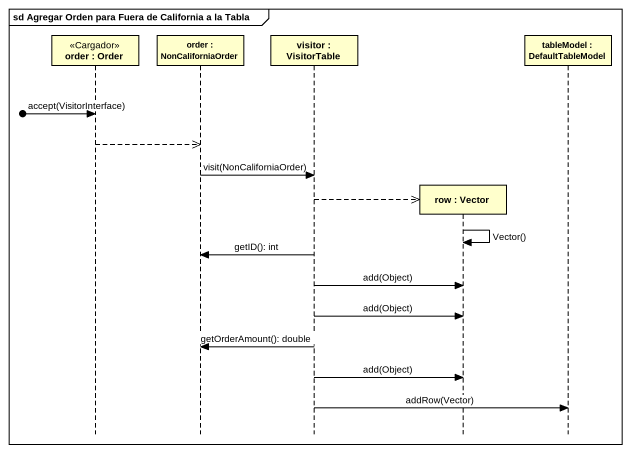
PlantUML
@startuml
mainframe sd Agregar Orden para Fuera de California a la Tabla
hide footbox
participant "order : Order" as order <<Cargador>>
participant "order : NonCaliforniaOrder" as order_2
participant "visitor : VisitorTable" as visitor
participant "row : Vector" as row
participant "tableModel : DefaultTableModel" as tableModel

[o-> order : accept(VisitorInterface)
order -->> order_2
order_2 -> visitor : visit(NonCaliforniaOrder)
visitor -->> row **
row -> row : Vector()
visitor -> order_2 : getID(): int
visitor -> row : add(Object)
visitor -> row : add(Object)
visitor -> order_2 : getOrderAmount(): double
visitor -> row : add(Object)
visitor -> tableModel : addRow(Vector)
@enduml
